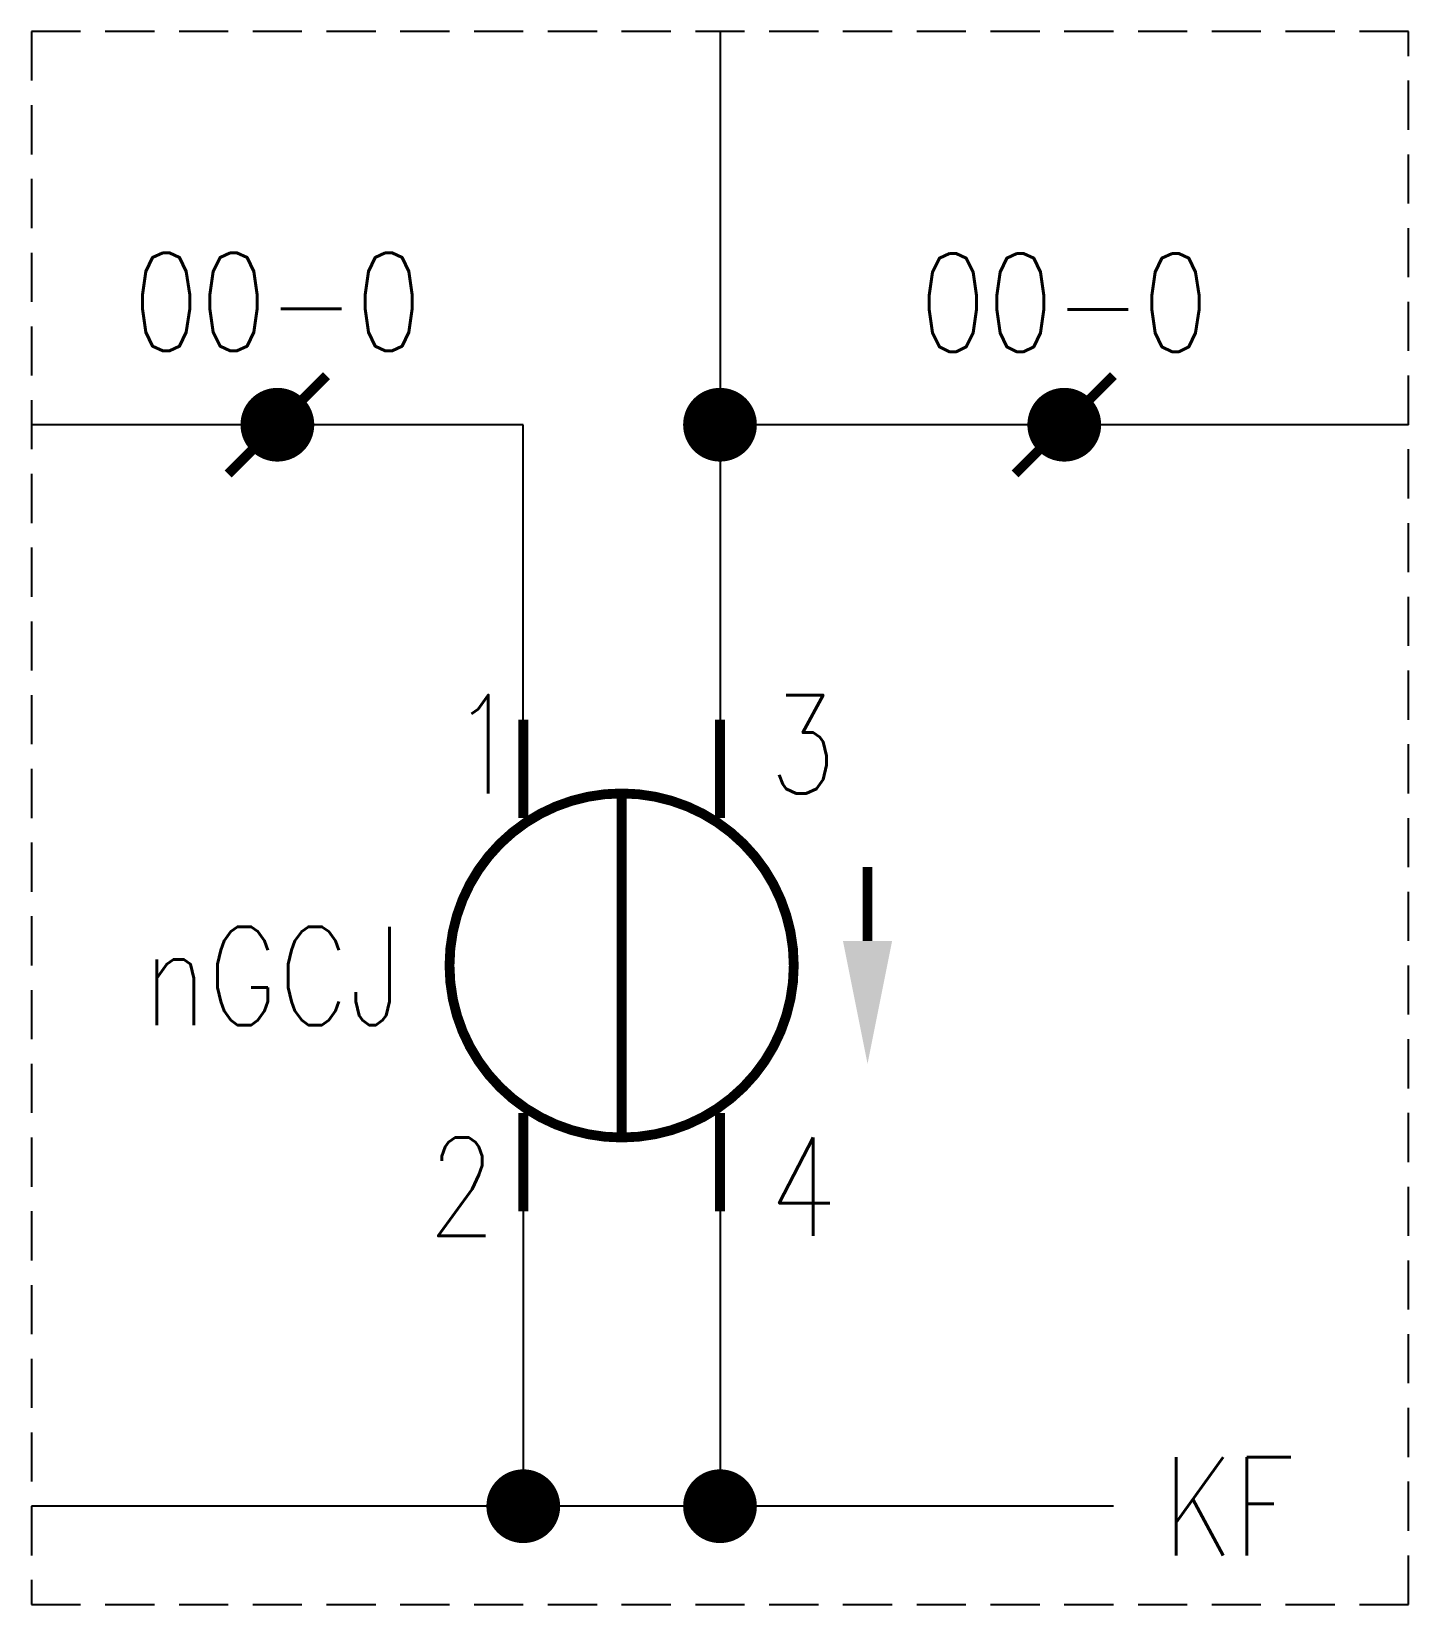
# Model space of a CAD drawing. Header units: millimetres. Extents: x -28 to 0, y -32 to 0.
import ezdxf
from ezdxf.enums import TextEntityAlignment as Align

# ---------------------------------------------------------------- set-up
doc = ezdxf.new("R2010")
doc.units = ezdxf.units.MM
doc.linetypes.add('DASHEDX2', pattern=[1.5, 1, -0.5])
doc.layers.add('hide', color=7, linetype='Continuous')
doc.styles.get("Standard").update_dxf_attribs({"font": 'txt.shx', "bigfont": 'hztxt.shx'})

# ---------------------------------------------------------------- blocks, each defined once
blk = doc.blocks.new('tie')
at = {"const_width": 0.2}
blk.add_lwpolyline([(-1, -1), (1, 1)], dxfattribs=at)
at = {"const_width": 0.75}
blk.add_lwpolyline([(-0.375, 0, 1), (0.375, 0, 1)], format="xyb", close=True, dxfattribs=at)

msp = doc.modelspace()

# ---------------------------------------------------------------- linework, layer by layer
at = {"color": 7}
for p, q in [((-14, 0), (-14, -14)), ((-18, -8), (-28, -8)), ((-18, -14), (-18, -8)), ((0, -8), (-14, -8)), ((-18, -24), (-18, -30)), ((-14, -24), (-14, -30)), ((-10, -30), (-28, -30))]:
    msp.add_line(p, q, dxfattribs=at)
at = {"const_width": 0.75}
for points in [[(-14.375, -8, 1), (-13.625, -8, 1)], [(-18.375, -30, 1), (-17.625, -30, 1)], [(-14.375, -30, 1), (-13.625, -30, 1)]]:
    msp.add_lwpolyline(points, format="xyb", close=True, dxfattribs=at)
at = {"color": 7, "const_width": 0.2}
for points in [[(-18, -16), (-18, -14)], [(-14, -16), (-14, -14)], [(-16, -22.5), (-16, -15.5)], [(-18, -22), (-18, -24)], [(-14, -22), (-14, -24)]]:
    msp.add_lwpolyline(points, dxfattribs=at)
msp.add_lwpolyline([(-16, -22.5, 1), (-16, -15.5, 1)], format="xyb", close=True, dxfattribs=at)
at = {"const_width": 0.2}
msp.add_lwpolyline([(-11, -18.5), (-11, -17)], dxfattribs=at)
msp.add_lwpolyline([(-6, -30), (-10, -30)])
msp.add_solid([(-10.5, -18.5), (-11.5, -18.5), (-11, -21)])
at = {"layer": 'hide', "color": 7, "linetype": 'DASHEDX2'}
msp.add_lwpolyline([(0, -32), (0, 0), (-28, 0), (-28, -32), (0, -32), (0, -32)], dxfattribs=at)

# ---------------------------------------------------------------- block references
at = {"color": 3}
for p in [(-23, -8), (-7, -8)]:
    msp.add_blockref('tie', p, dxfattribs=at)

# ---------------------------------------------------------------- texts
at = {"color": 3, "width": 0.8}
for s, p in [('00-0', (-23, -6.5)), ('00-0', (-7.003, -6.514)), ('nGCJ', (-23.088, -20.211))]:
    msp.add_text(s, height=2, dxfattribs=at).set_placement(p, align=Align.CENTER)
at = {"color": 7, "width": 0.8}
for s, p in [('1', (-19.467, -15.5)), ('3', (-13, -15.5)), ('2', (-19.933, -24.5)), ('4', (-13, -24.5))]:
    msp.add_text(s, height=2, dxfattribs=at).set_placement(p)
at = {"width": 0.8}
msp.add_text('KF', height=2, dxfattribs=at).set_placement((-5, -30), align=Align.MIDDLE_LEFT)

doc.saveas('drawing.dxf')
